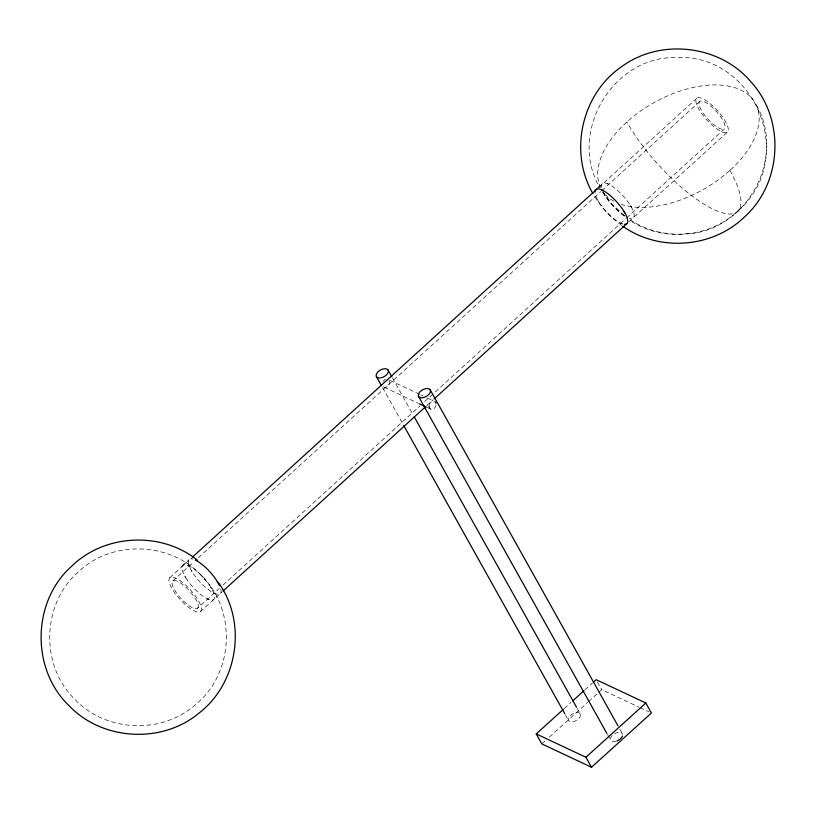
<?xml version="1.0" encoding="UTF-8"?>
<svg xmlns="http://www.w3.org/2000/svg" width="816" height="816" viewBox="0 0 816 816"><rect width="100%" height="100%" fill="white"/><g stroke="black" fill="none" stroke-linecap="round" stroke-linejoin="round"><path stroke-width="0.61" stroke-dasharray="4.08 3.06" d="M737.185 211.783L741.407 207.458C713.419 237.548 663.785 243.26 629.666 220.289M738.582 210.355C798.895 157.253 753.902 51.898 674.261 57.569C611.459 57.477 567.691 133.906 600.025 188.027M730.432 169.942L735.287 165.271A88.179 49.949 -29.2 0 0 740.571 89.913A88.179 49.949 -29.2 0 0 632.624 117.045L627.076 121.788M626.668 122.155L621.547 127.072A88.179 49.949 -29.2 0 0 600.484 187.303M182.478 565.6L188.914 559.745M597.455 188.017L602.055 183.835M169.83 577.708L191.505 557.991M598.699 187.486L696.731 98.297M172.788 580.972L193.525 562.102M198.237 557.818L600.719 191.607M601.657 190.75L699.689 101.551M197.564 608.257A18.431 5.681 47.7 0 0 182.651 584.521A18.431 5.681 47.7 0 0 175.307 591.07A18.431 5.681 47.7 0 0 197.564 608.257L219.239 588.53M223.013 585.103L420.005 405.858M424.728 401.574L625.495 218.892M626.433 218.035L724.465 128.846A18.431 5.681 47.7 0 0 709.553 105.101A18.431 5.681 47.7 0 0 702.209 111.649A18.431 5.681 47.7 0 0 724.465 128.846M200.522 611.521A22.828 7.038 47.7 0 0 182.05 582.114A22.828 7.038 47.7 0 0 172.941 590.213A22.828 7.038 47.7 0 0 200.522 611.521L222.197 591.794M426.737 405.685L433.337 399.687M628.891 221.738L727.423 132.1A22.828 7.038 47.7 0 0 708.951 102.694A22.828 7.038 47.7 0 0 699.842 110.803A22.828 7.038 47.7 0 0 727.423 132.1M564.325 708.492L570.874 702.556M584.919 689.846L592.416 683.063M541.814 743.906L545.567 740.51M549.311 737.123L587.693 702.372M588.632 701.525L597.995 693.049M598.934 692.203L601.739 689.663L638.999 707.166M729.586 170.717L724.21 175.297A88.179 49.949 -29.2 0 1 621.404 204.459M691.019 233.641C749.129 227.103 785.777 155.927 756.35 105.04M688.531 233.509C668.09 236.232 646.976 230.785 629.738 219.647M607.277 183.61L608.42 184.1M621.761 223.604L620.588 223.105M187.67 565.396L188.822 565.886M215.2 593.63L213.955 593.089M208.692 599.454L207.601 598.985M389.997 380.409L419.557 394.301M420.689 394.832L422.963 395.903M427.513 398.035L434.326 401.237M384.214 387.284L418.312 403.298M426.268 407.041L429.675 408.643M640.132 707.696L649.169 711.94M621.772 225.451C609.756 217.229 600.148 205.948 592.834 193.433M624.138 216.199L611.694 204.724L601.198 190.108M624.434 215.669L611.755 203.765L602.932 191.556L604.768 194.361M200.93 574.974C169.687 541.977 112.792 539.968 79.478 570.914C41.687 602.381 39.545 665.601 75.133 699.598C106.366 732.595 163.261 734.604 196.574 703.657C234.376 672.19 236.507 608.971 200.93 574.974L202.807 576.983M204.306 578.564L205.785 580.36M210.773 587.245L211.742 588.887M192.107 571.781L191.24 570.343M185.62 577.544L184.814 576.188M630.36 205.469L631.329 207.121M605.186 195.932L604.33 194.483M598.75 201.787L597.893 200.338M597.394 681.89L601.739 689.663M619.905 729.269L622.394 733.727M607.563 734.655L610.674 740.214M392.455 377.89L412.978 414.61M577.157 708.37L580.268 713.929A6.701 3.794 -29.2 0 1 573.046 721.691A6.701 3.794 -29.2 0 1 569.905 715.918A6.701 3.794 -29.2 0 1 580.268 713.929M382.602 387.722L403.124 424.442M565.437 714.867L568.548 720.426M388.977 380.45A4.345 3.315 -64.8 0 1 387.467 386.641A4.345 3.315 -64.8 0 1 382.643 385.468M383.194 381.47A4.345 3.315 -64.8 0 1 385.55 379.358M436.04 405.032A4.345 3.315 -64.8 0 1 432.49 409.316M429.145 405.083A4.345 3.315 -64.8 0 1 433.398 401.033M616.182 741.224A6.701 3.794 -29.2 0 1 610.399 739.051A6.701 3.794 -29.2 0 1 616.294 732.911A6.701 3.794 -29.2 0 1 622.649 734.502M623.026 224.023A23.072 7.15 47.7 0 1 605.788 211.069A23.072 7.15 47.7 0 1 595.007 192.862M601.514 187.507A23.072 7.15 47.7 0 1 622.985 195.809A23.072 7.15 47.7 0 1 629.462 218.178M624.546 215.903A23.072 7.15 47.7 0 1 603.554 193.045M220.81 589.315A23.072 7.079 47.7 0 1 199.798 581.757A23.072 7.079 47.7 0 1 192.923 559.154M729.953 170.381A88.179 27.336 47.8 0 1 713.827 209.528A88.179 27.336 47.8 0 1 626.882 121.961M613.907 201.226A88.179 49.949 -29.2 0 1 605.962 195.228M185.834 577.901A23.072 7.069 47.7 0 0 213.721 599.525A23.072 7.069 47.7 0 0 195.116 569.884A23.072 7.069 47.7 0 0 185.834 577.901"/><path stroke-width="1.22" d="M192.443 557.124L596.812 189.2M223.145 590.937L425.799 406.541M434.285 398.83L627.514 223.013M593.344 682.217L596.159 679.677L645.844 703.015L651.423 713L591.508 767.244L541.814 743.906L536.234 733.921L563.387 709.339M572.75 700.862L583.981 690.693M536.234 733.921L585.919 757.258L645.844 703.015M600.841 189.465L601.984 189.955M419.444 403.838L425.126 406.511M622.792 226.195C658.92 252.062 712.562 248.115 744.386 217.025C782.432 183.11 785.4 118.922 750.689 81.58C719.467 44.839 660.338 38.077 621.588 66.698C581.777 93.84 568.65 151.725 592.834 193.433M197.258 560.092C161.221 531.134 104.642 533.909 71.614 566.263C32.028 601.412 30.763 669.018 69.023 705.667C102.163 740.53 161.497 744.11 198.553 713.449C237.599 683.798 247.309 623.353 218.902 583.236M217.209 581.39L218.178 583.032M623.924 211.324L624.893 212.976M430.236 389.895A6.701 3.794 -29.2 0 1 423.014 397.657A6.701 3.794 -29.2 0 1 419.873 391.884A6.701 3.794 -29.2 0 1 430.236 389.895L618.038 725.934M418.516 396.392L606.941 733.543M388.11 370.107A6.701 3.794 -29.2 0 1 380.888 377.859A6.701 3.794 -29.2 0 1 377.747 372.086A6.701 3.794 -29.2 0 1 388.11 370.107L391.833 376.778M414.222 416.843L576.535 707.258M376.39 376.604L381.358 385.499M403.747 425.554L564.815 713.755M585.919 757.258L591.508 767.244M435.112 401.768A4.345 3.315 -64.8 0 1 435.968 403.318M430.807 409.173A4.345 3.315 -64.8 0 1 429.043 405.97M622.445 736.042A6.701 3.794 -29.2 0 1 617.059 740.918M594.946 191.923A23.072 7.15 47.7 0 1 616.427 201.521A23.072 7.15 47.7 0 1 624.587 224.288M195.259 560.031A23.072 7.079 47.7 0 1 219.565 585.766"/></g></svg>
